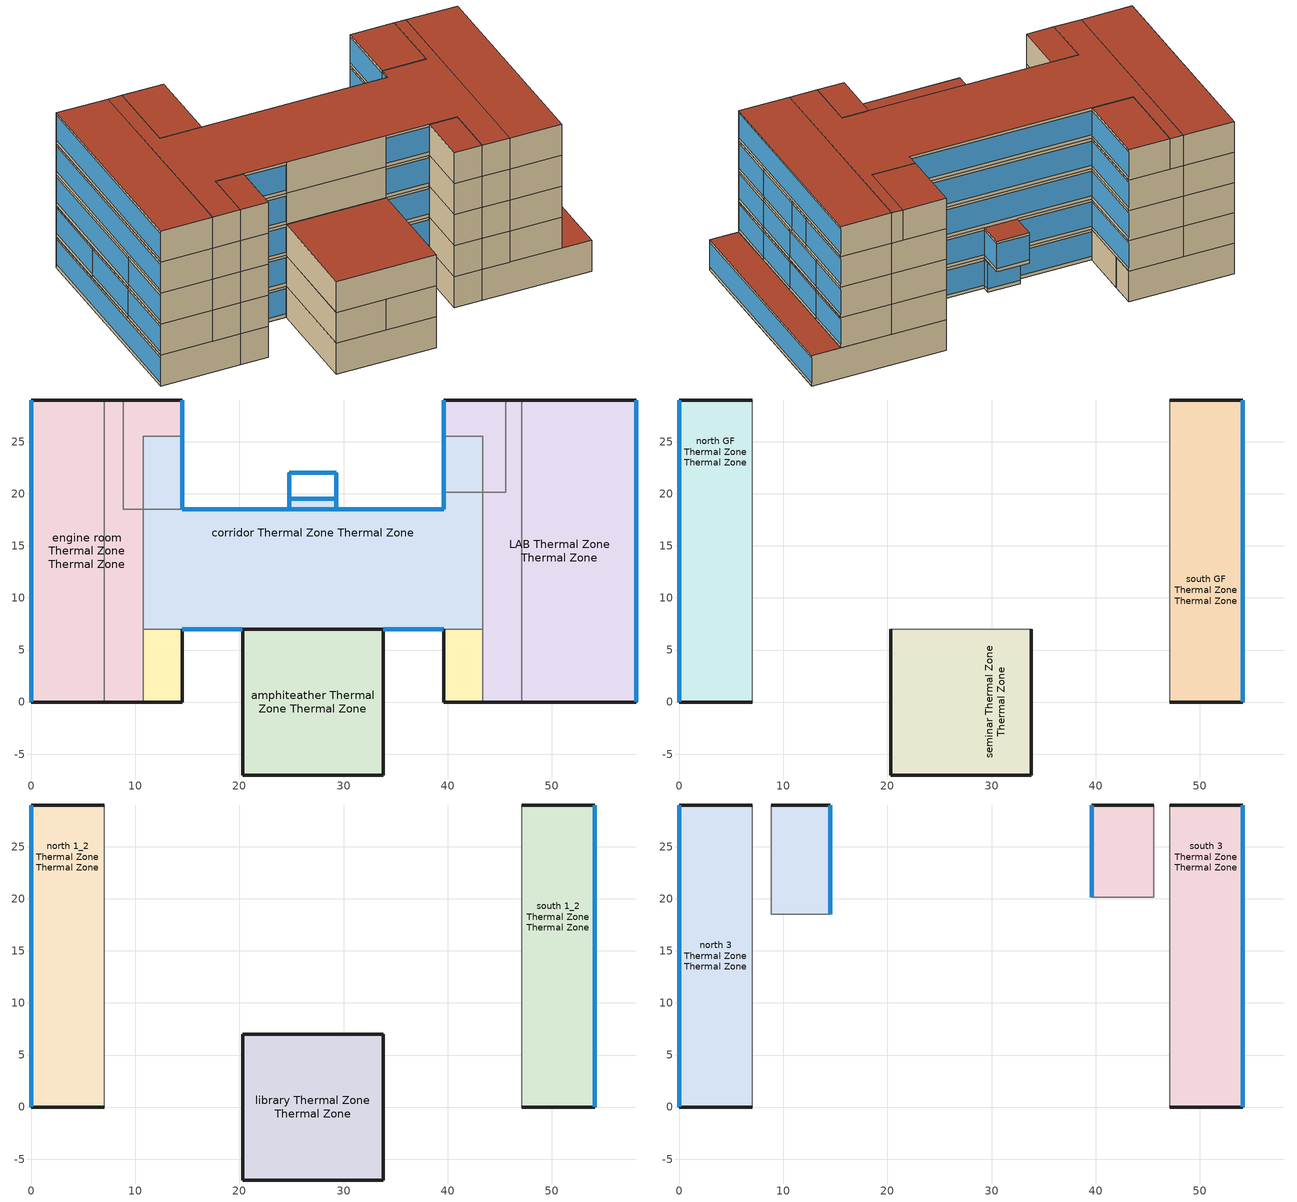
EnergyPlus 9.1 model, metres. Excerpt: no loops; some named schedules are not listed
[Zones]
amphiteather Thermal Zone Thermal Zone
 floor ground (ExtSlabCarpet 4in ClimateZone 1-8 1): 33.8,7 33.8,-7 20.3,-7 20.3,7 z0
 wall outside (ASHRAE 189.1-2009 ExtWall Mass ClimateZone 2): 20.3,7 20.3,-7 33.8,-7 33.8,7 z0:4.5
 wall to corridor Thermal Zone Thermal Zone (Interior Wall 1): 33.8,7 20.3,7 z0:4.5
corridor Thermal Zone Thermal Zone
 floor ground (ExtSlabCarpet 4in ClimateZone 1-8 1): 43.35,25.5 43.35,7 10.75,7 10.75,25.5 14.5,25.5 14.5,18.5 24.8,18.5 24.8,19.5 29.3,19.5 29.3,18.5 39.6,18.5 39.6,25.5 z0
 wall outside (FRAME): 14.5,18.5 14.5,29 / 39.6,29 39.6,18.5 29.3,18.5 29.3,22 24.8,22 24.8,18.5 / 14.5,7 20.3,7 / 33.8,7 39.6,7 z4.5:9; 39.6,25.5 39.6,18.5 29.3,18.5 29.3,19.5 24.8,19.5 24.8,18.5 14.5,18.5 14.5,25.5 / 33.8,7 39.6,7 / 14.5,7 20.3,7 z0:4.5; 39.6,29 39.6,18.5 14.5,18.5 14.5,29 / 14.5,7 20.3,7 33.8,7 39.6,7 z9:13.5; 14.5,7 20.3,7 33.8,7 39.6,7 / 39.6,20.14 39.6,18.5 14.5,18.5 z18:22.5; 39.6,29 39.6,18.5 14.5,18.5 14.5,29 / 14.5,7 20.3,7 33.8,7 39.6,7 z13.5:18
 wall outside (ASHRAE 189.1-2009 ExtWall Mass ClimateZone 2): 14.5,29 7,29 / 7,0 10.75,0 / 24.8,18.5 14.5,18.5 / 47.1,29 39.6,29 / 43.35,0 47.1,0 z4.5:9; 47.1,29 39.6,29 / 43.35,0 47.1,0 / 14.5,29 7,29 / 7,0 10.75,0 z9:13.5; 14.5,29 7,29 / 7,0 10.75,0 / 47.1,29 39.6,29 / 43.35,0 47.1,0 z13.5:18; 43.35,0 47.1,0 / 47.1,29 45.57,29 / 8.82,29 7,29 / 7,0 10.75,0 z18:22.5
 wall outside (ASHRAE 189.1-2009 ExtRoof IEAD ClimateZone 2): 29.3,19.5 29.3,22 24.8,22 24.8,19.5 z4.5
 wall to north GF Thermal Zone Thermal Zone (Interior Wall 1): 7,29 7,19 7,9 7,0 z4.5:9
 wall to toilet Thermal Zone Thermal Zone (Interior Wall 1): 10.75,0 10.75,7 14.5,7 / 39.6,7 43.35,7 43.35,0 z4.5:9; 39.6,7 43.35,7 / 10.75,7 14.5,7 z0:4.5; 10.75,0 10.75,7 14.5,7 / 39.6,7 43.35,7 43.35,0 z9:13.5; 10.75,0 10.75,7 14.5,7 / 39.6,7 43.35,7 43.35,0 z13.5:18; 10.75,0 10.75,7 14.5,7 / 39.6,7 43.35,7 43.35,0 z18:22.5
 wall to south GF Thermal Zone Thermal Zone (Interior Wall 1): 47.1,0 47.1,7 47.1,14.5 47.1,22 47.1,29 z4.5:9
 wall to seminar Thermal Zone Thermal Zone (Interior Wall 1): 20.3,7 27.05,7 33.8,7 z4.5:9
 wall to engine room Thermal Zone Thermal Zone (Interior Wall 1): 14.5,25.5 10.75,25.5 10.75,7 z0:4.5
 wall to south 1_2 Thermal Zone Thermal Zone (Interior Wall 1): 47.1,0 47.1,7 47.1,14.5 47.1,22 47.1,29 z9:13.5; 47.1,0 47.1,7 47.1,15 47.1,19 47.1,29 z13.5:18
 wall to north 1_2 Thermal Zone Thermal Zone (Interior Wall 1): 7,29 7,9 7,5 7,0 z9:13.5; 7,29 7,0 z13.5:18
 wall to LAB Thermal Zone Thermal Zone (Interior Wall 1): 43.35,7 43.35,25.5 39.6,25.5 z0:4.5
 wall to south 3 Thermal Zone Thermal Zone (Interior Wall 1): 47.1,0 47.1,29 / 45.57,29 45.57,20.14 39.6,20.14 z18:22.5
 wall to north 3 Thermal Zone Thermal Zone (Interior Wall 1): 7,29 7,0 / 14.5,18.5 8.82,18.5 8.82,29 z18:22.5
 window (ASHRAE 189.1-2009 ExtWindow ClimateZone 2): 29.3,18.53 29.3,21.97 / 24.8,21.97 24.8,18.53 z5:8.65; 39.57,18.5 29.33,18.5 / 14.5,18.53 14.5,28.97 / 24.77,18.5 14.53,18.5 / 39.6,28.97 39.6,18.53 z5:8.62; 29.27,22 24.83,22 z5:8.64; 24.77,18.5 14.53,18.5 / 39.57,18.5 29.33,18.5 z0.5:4.12; 39.6,28.97 39.6,18.53 / 14.5,18.53 14.5,28.97 z9.5:13.12; 39.57,18.5 14.53,18.5 z9.5:13.11; 24.8,19.47 24.8,18.53 / 29.3,18.53 29.3,19.47 z0.5:4.29; 29.27,19.5 24.83,19.5 z0.5:4.14; 39.57,18.5 14.53,18.5 z14:17.61; 14.5,18.53 14.5,28.97 / 39.6,28.97 39.6,18.53 z14:17.62; 39.57,18.5 14.53,18.5 z18.5:22.11; 39.6,20.11 39.6,18.53 z18.5:22.22
 window (ASHRAE 189.1-2009 ExtWindow ClimateZone 1): 14.53,7 20.27,7 / 33.83,7 39.57,7 z5:8.63; 14.53,7 20.27,7 / 33.83,7 39.57,7 z9.5:13.13; 14.53,7 20.27,7 / 33.83,7 39.57,7 z18.5:22.13; 33.83,7 39.57,7 / 14.53,7 20.27,7 z0.5:4.13; 14.53,7 20.27,7 / 33.83,7 39.57,7 z14:17.63
 ceiling to LAB Thermal Zone Thermal Zone (Interior Floor 1): 47.1,0 47.1,29 39.6,29 39.6,25.5 43.35,25.5 43.35,0 z4.5
 ceiling to engine room Thermal Zone Thermal Zone (Interior Floor 1): 10.75,0 10.75,25.5 14.5,25.5 14.5,29 7,29 7,0 z4.5
 roof outside (FRAME): 29.3,18.5 29.3,22 24.8,22 24.8,18.5 z9
 roof outside (ASHRAE 189.1-2009 ExtRoof IEAD ClimateZone 2): 47.1,0 47.1,29 45.57,29 45.57,20.14 39.6,20.14 39.6,18.5 8.82,18.5 8.82,29 7,29 7,0 10.75,0 10.75,7 43.35,7 43.35,0 z22.5
engine room Thermal Zone Thermal Zone
 floor ground (ExtSlabCarpet 4in ClimateZone 1-8 1): 14.5,29 14.5,25.5 10.75,25.5 10.75,0 0,0 0,29 z0
 wall outside (ASHRAE 189.1-2009 ExtWall Mass ClimateZone 2): 0,0 10.75,0 / 14.5,25.5 14.5,29 0,29 z0:4.5
 wall outside (FRAME): 0,29 0,0 z0:4.5
 wall to toilet Thermal Zone Thermal Zone (Interior Wall 1): 10.75,0 10.75,7 z0:4.5
 window (ASHRAE 189.1-2009 ExtWindow ClimateZone 2): 0,28.97 0,0.03 z0.5:4.11
LAB Thermal Zone Thermal Zone
 floor ground (ExtSlabCarpet 4in ClimateZone 1-8 1): 58.1,29 58.1,0 43.35,0 43.35,25.5 39.6,25.5 39.6,29 z0
 wall outside (ASHRAE 189.1-2009 ExtWall Mass ClimateZone 2): 43.35,0 58.1,0 / 58.1,29 39.6,29 39.6,25.5 z0:4.5
 wall outside (FRAME): 58.1,0 58.1,29 z0:4.5
 wall to toilet Thermal Zone Thermal Zone (Interior Wall 1): 43.35,7 43.35,0 z0:4.5
 window (ASHRAE 189.1-2009 ExtWindow ClimateZone 2): 58.1,0.03 58.1,28.97 z0.5:4.11
 roof outside (ASHRAE 189.1-2009 ExtRoof IEAD ClimateZone 2): 58.1,0 58.1,29 54.1,29 54.1,0 z4.5
toilet Thermal Zone Thermal Zone
 floor ground (ExtSlabCarpet 4in ClimateZone 1-8 1): 14.5,7 14.5,0 10.75,0 10.75,7 z0; 43.35,7 43.35,0 39.6,0 39.6,7 z0
 wall outside (ASHRAE 189.1-2009 ExtWall Mass ClimateZone 2): 10.75,0 14.5,0 14.5,7 / 39.6,7 39.6,0 43.35,0 z4.5:9; 39.6,7 39.6,0 43.35,0 / 10.75,0 14.5,0 14.5,7 z9:13.5; 10.75,0 14.5,0 14.5,7 / 39.6,7 39.6,0 43.35,0 z13.5:18; 39.6,7 39.6,0 43.35,0 / 10.75,0 14.5,0 14.5,7 z18:22.5; 10.75,0 14.5,0 14.5,7 / 39.6,7 39.6,0 43.35,0 z0:4.5
 roof outside (ASHRAE 189.1-2009 ExtRoof IEAD ClimateZone 2): 43.35,0 43.35,7 39.6,7 39.6,0 z22.5; 14.5,0 14.5,7 10.75,7 10.75,0 z22.5
north GF Thermal Zone Thermal Zone
 floor to engine room Thermal Zone Thermal Zone (Interior Floor 1): 7,9 7,0 0,0 0,9 z4.5; 7,19 7,29 0,29 0,19 z4.5; 7,9 7,19 0,19 0,9 z4.5
 wall outside (FRAME): 0,29 0,19 0,9 0,0 z4.5:9
 wall outside (ASHRAE 189.1-2009 ExtWall Mass ClimateZone 2): 0,0 7,0 / 7,29 0,29 z4.5:9
 window (ASHRAE 189.1-2009 ExtWindow ClimateZone 2): 0,8.97 0,0.03 / 0,28.97 0,19.03 / 0,18.97 0,9.03 z5:8.62
seminar Thermal Zone Thermal Zone
 floor to amphiteather Thermal Zone Thermal Zone (Interior Floor 1): 33.8,7 33.8,-7 27.05,-7 27.05,7 z4.5; 27.05,7 27.05,-7 20.3,-7 20.3,7 z4.5
 wall outside (ASHRAE 189.1-2009 ExtWall Mass ClimateZone 2): 20.3,7 20.3,-7 27.05,-7 33.8,-7 33.8,7 z4.5:9
 roof outside (ASHRAE 189.1-2009 ExtRoof IEAD ClimateZone 2): 33.8,-7 33.8,7 27.05,7 27.05,-7 z9; 27.05,-7 27.05,7 20.3,7 20.3,-7 z9
south GF Thermal Zone Thermal Zone
 floor to LAB Thermal Zone Thermal Zone (Interior Floor 1): 54.1,7 54.1,0 47.1,0 47.1,7 z4.5; 54.1,29 54.1,22 47.1,22 47.1,29 z4.5; 54.1,22 54.1,14.5 47.1,14.5 47.1,22 z4.5; 54.1,14.5 54.1,7 47.1,7 47.1,14.5 z4.5
 wall outside (FRAME): 54.1,0 54.1,7 54.1,14.5 54.1,22 54.1,29 z4.5:9
 wall outside (ASHRAE 189.1-2009 ExtWall Mass ClimateZone 2): 47.1,0 54.1,0 / 54.1,29 47.1,29 z4.5:9
 window (ASHRAE 189.1-2009 ExtWindow ClimateZone 2): 54.1,7.03 54.1,14.47 / 54.1,14.53 54.1,21.97 z5:8.62; 54.1,0.03 54.1,6.97 / 54.1,22.03 54.1,28.97 z5:8.63
library Thermal Zone Thermal Zone
 floor ground (ExtSlabCarpet 4in ClimateZone 1-8 1): 33.8,7 33.8,-7 20.3,-7 20.3,7 z9
 wall outside (ASHRAE 189.1-2009 ExtWall Mass ClimateZone 2): 33.8,-7 33.8,7 20.3,7 20.3,-7 33.8,-7 z9:13.5
 roof outside (ASHRAE 189.1-2009 ExtRoof IEAD ClimateZone 2): 33.8,-7 33.8,7 20.3,7 20.3,-7 z13.5
north 1_2 Thermal Zone Thermal Zone
 floor to north GF Thermal Zone Thermal Zone (Interior Floor 1): 7,29 7,19 0,19 0,29 z9; 7,5 7,9 3.5,9 3.5,5 z9; 7,0 7,5 3.5,5 3.5,9 0,9 0,0 z9; 7,19 7,9 0,9 0,19 z9
 wall outside (FRAME): 0,29 0,9 0,0 z9:13.5; 0,29 0,0 z13.5:18
 wall outside (ASHRAE 189.1-2009 ExtWall Mass ClimateZone 2): 7,29 0,29 / 0,0 7,0 z9:13.5; 7,29 0,29 / 0,0 7,0 z13.5:18
 window (ASHRAE 189.1-2009 ExtWindow ClimateZone 2): 0,28.97 0,9.03 z9.5:13.11; 0,8.97 0,0.03 z9.5:13.12; 0,28.97 0,0.03 z14:17.61
south 1_2 Thermal Zone Thermal Zone
 floor to south GF Thermal Zone Thermal Zone (Interior Floor 1): 54.1,22 54.1,29 47.1,29 47.1,22 z9; 54.1,14.5 54.1,22 47.1,22 47.1,14.5 z9; 54.1,7 54.1,14.5 47.1,14.5 47.1,7 z9; 54.1,0 54.1,7 47.1,7 47.1,0 z9
 wall outside (FRAME): 54.1,0 54.1,7 54.1,14.5 54.1,22 54.1,29 z9:13.5; 54.1,0 54.1,7 54.1,15 54.1,19 54.1,29 z13.5:18
 wall outside (ASHRAE 189.1-2009 ExtWall Mass ClimateZone 2): 54.1,29 47.1,29 / 47.1,0 54.1,0 z9:13.5; 47.1,0 54.1,0 / 54.1,29 47.1,29 z13.5:18
 window (ASHRAE 189.1-2009 ExtWindow ClimateZone 2): 54.1,22.03 54.1,28.97 z9.5:13.13; 54.1,14.53 54.1,21.97 z9.5:13.12
 window (ASHRAE 189.1-2009 ExtWindow ClimateZone 1): 54.1,7.03 54.1,14.47 z9.5:13.12; 54.1,0.03 54.1,6.97 z9.5:13.13; 54.1,0.03 54.1,6.97 z14:17.63; 54.1,7.03 54.1,14.97 / 54.1,19.03 54.1,28.97 z14:17.62; 54.1,15.03 54.1,18.97 z14:17.65
north 3 Thermal Zone Thermal Zone
 floor to corridor Thermal Zone Thermal Zone (Interior Floor 1): 14.5,29 14.5,18.5 8.82,18.5 8.82,29 z18
 floor to north 1_2 Thermal Zone Thermal Zone (Interior Floor 1): 7,0 7,29 0,29 0,0 z18
 wall outside (ASHRAE 189.1-2009 ExtWall Mass ClimateZone 2): 14.5,18.5 14.5,29 8.82,29 / 0,0 7,0 / 7,29 0,29 z18:22.5
 wall outside (FRAME): 0,29 0,0 z18:22.5
 window (ASHRAE 189.1-2009 ExtWindow ClimateZone 2): 14.5,18.53 14.5,28.97 z18.5:22.12; 0,28.97 0,0.03 z18.5:22.11
 roof outside (ASHRAE 189.1-2009 ExtRoof IEAD ClimateZone 2): 14.5,18.5 14.5,29 8.82,29 8.82,18.5 z22.5; 7,0 7,29 0,29 0,0 z22.5
south 3 Thermal Zone Thermal Zone
 floor to corridor Thermal Zone Thermal Zone (Interior Floor 1): 45.57,29 45.57,20.14 39.6,20.14 39.6,29 z18
 floor to south 1_2 Thermal Zone Thermal Zone (Interior Floor 1): 54.1,7 54.1,0 47.1,0 47.1,7 z18; 54.1,19 54.1,15 47.1,15 47.1,19 z18; 54.1,15 54.1,7 47.1,7 47.1,15 z18; 54.1,29 54.1,19 47.1,19 47.1,29 z18
 wall outside (ASHRAE 189.1-2009 ExtWall Mass ClimateZone 2): 45.57,29 39.6,29 39.6,20.14 / 47.1,0 54.1,0 / 54.1,29 47.1,29 z18:22.5
 wall outside (FRAME): 54.1,0 54.1,29 z18:22.5
 window (ASHRAE 189.1-2009 ExtWindow ClimateZone 2): 39.6,28.97 39.6,20.17 z18.5:22.12; 54.1,0.03 54.1,28.97 z18.5:22.11
 roof outside (ASHRAE 189.1-2009 ExtRoof IEAD ClimateZone 2): 45.57,20.14 45.57,29 39.6,29 39.6,20.14 z22.5; 54.1,0 54.1,29 47.1,29 47.1,0 z22.5
[Building]
Building 1: North Axis {deg}=90
[Site:Location]
Tehran Mehrabad Intl AP: Latitude {deg}=35.689; Longitude {deg}=51.313; Time Zone {hr}=3.5; Elevation {m}=1207.6
[SizingPeriod:DesignDay] Day of Month=21; Dry-Bulb Temperature Range Modifier Type=DefaultMultipliers; Humidity Condition Type=Wetbulb; Barometric Pressure {Pa}=87634; Rain Indicator=No; Snow Indicator=No; Daylight Saving Time Indicator=No
Name | Month | Day Type | Maximum Dry-Bulb Temperature {C} | Daily Dry-Bulb Temperature Range {deltaC} | Wetbulb or DewPoint at Maximum Dry-Bulb {C} | Wind Speed {m/s} | Wind Direction {deg} | Solar Model Indicator | ASHRAE Clear Sky Optical Depth for Beam Irradiance (taub) | ASHRAE Clear Sky Optical Depth for Diffuse Irradiance (taud) | Sky Clearness
Tehran Mehrabad Intl AP Ann Clg .4% Condns DB=>MWB | 7 | SummerDesignDay | 38.8 | 10.9 | 18.1 | 3.9 | 120 | ASHRAETau | 0.504 | 1.931
Tehran Mehrabad Intl AP Ann Htg 99% Condns DB | 1 | WinterDesignDay | -1.9 | 0 | -1.9 | 2.2 | 270 | ASHRAEClearSky |  |  | 0
[Site:Precipitation]
Precipitation Model Type=ScheduleAndDesignLevel; Design Level for Total Annual Precipitation {m/yr}=0.23; Precipitation Rates Schedule=PrecipitationSchd144; Average Total Annual Precipitation {m/yr}=0.23
[Material] Thermal Absorptance=0.9
Name | Roughness | Thickness {m} | Conductivity {W/m-K} | Density {kg/m3} | Specific Heat {J/kg-K} | Solar Absorptance | Visible Absorptance
1/2IN Gypsum | Smooth | 0.0127 | 0.16 | 784.9 | 830 | 0.4 | 0.4
1IN Stucco 2 | Smooth | 0.0253 | 0.6918 | 1858 | 837 | 0.92 | 0.92
8IN Concrete HW 2 | MediumRough | 0.2033 | 1.7296 | 2243 | 837 | 0.65 | 0.65
F16 Acoustic tile 2 | MediumSmooth | 0.0191 | 0.06 | 368 | 590 | 0.3 | 0.3
G01a 19mm gypsum board 2 | MediumSmooth | 0.019 | 0.16 | 800 | 1090 | 0.4 | 0.4
M11 100mm lightweight concrete; M11 100mm lightweight concrete 2 | MediumRough | 0.1016 | 0.53 | 1280 | 840 | 0.5 | 0.5
MAT-CC05 4 HW CONCRETE 2 | Rough | 0.1016 | 1.311 | 2240 | 836.8 | 0.85 | 0.85
Metal Decking; Metal Decking 2 | MediumSmooth | 0.0015 | 45.006 | 7680 | 418.4 | 0.6 | 0.6
Roof Insulation [18] 2 | MediumRough | 0.1693 | 0.049 | 265 | 836.8 | 0.7 | 0.7
Roof Membrane 2 | VeryRough | 0.0095 | 0.16 | 1121.29 | 1460 | 0.7 | 0.7
[Material:NoMass]
CP02 CARPET PAD: Roughness=Smooth; Thermal Resistance {m2-K/W}=0.1; Thermal Absorptance=0.9; Solar Absorptance=0.8; Visible Absorptance=0.8
[Material:AirGap]
Name | Thermal Resistance {m2-K/W}
F04 Wall air space resistance | 0.15
F05 Ceiling air space resistance 2 | 0.18
[WindowMaterial:Glazing] Optical Data Type=SpectralAverage; Thickness {m}=0.003; Solar Transmittance at Normal Incidence=0.2374; Front Side Solar Reflectance at Normal Incidence=0.7126; Back Side Solar Reflectance at Normal Incidence=0; Visible Transmittance at Normal Incidence=0.2512; Front Side Visible Reflectance at Normal Incidence=0.6988; Back Side Visible Reflectance at Normal Incidence=0; Infrared Transmittance at Normal Incidence=0; Front Side Infrared Hemispherical Emissivity=0.985; Back Side Infrared Hemispherical Emissivity=0.985; Dirt Correction Factor for Solar and Visible Transmittance=1; Solar Diffusing=No
Name | Conductivity {W/m-K}
Theoretical Glass [167] 1 | 20
Theoretical Glass [167] 2 | 2.1073
[WindowMaterial:Gas]
AIR 8MM: Gas Type=Air; Thickness {m}=0.0079
[Construction]
ASHRAE 189.1-2009 ExtRoof IEAD ClimateZone 2: Roof Membrane 2, Roof Insulation [18] 2, Metal Decking 2
ASHRAE 189.1-2009 ExtWall Mass ClimateZone 2: 1IN Stucco 2, 8IN Concrete HW 2, M11 100mm lightweight concrete, 1/2IN Gypsum
ASHRAE 189.1-2009 ExtWindow ClimateZone 1: Theoretical Glass [167] 1
ASHRAE 189.1-2009 ExtWindow ClimateZone 2: Theoretical Glass [167] 2, AIR 8MM, Theoretical Glass [167] 2
ExtSlabCarpet 4in ClimateZone 1-8 1: MAT-CC05 4 HW CONCRETE 2, CP02 CARPET PAD
Interior Ceiling 1: M11 100mm lightweight concrete 2, F05 Ceiling air space resistance 2, F16 Acoustic tile 2
Interior Floor 1: F16 Acoustic tile 2, F05 Ceiling air space resistance 2, M11 100mm lightweight concrete 2
Interior Wall 1: G01a 19mm gypsum board 2, F04 Wall air space resistance, G01a 19mm gypsum board 2
FRAME: Metal Decking
[Zone]
amphiteather Thermal Zone Thermal Zone: 20.3, -7, 0
corridor Thermal Zone Thermal Zone: 7, 0, 0, Yes
engine room Thermal Zone Thermal Zone: 14.5, 29, 0
LAB Thermal Zone Thermal Zone: 58.1, 0, 0
library Thermal Zone Thermal Zone: 33.8, 7, 9
north 1_2 Thermal Zone Thermal Zone: 0, 0, 9, Yes
north 3 Thermal Zone Thermal Zone: 7, 18.5, 18, Yes
north GF Thermal Zone Thermal Zone: 0, 9, 4.5, Yes
seminar Thermal Zone Thermal Zone: 27.05, 7, 4.5, Yes
south 1_2 Thermal Zone Thermal Zone: 47.1, 0, 9, Yes
south 3 Thermal Zone Thermal Zone: 39.6, 18.5, 18, Yes
south GF Thermal Zone Thermal Zone: 39.6, 7, 4.5, Yes
toilet Thermal Zone Thermal Zone: 10.75, 0, 0, Yes
[InternalMass]
Name | Construction | Zone | Surface Area {m2}
Merged Surface 110 - Surface 59 | Interior Ceiling 1 | corridor Thermal Zone Thermal Zone | 431.9
Merged Surface 124 - Surface 205; Merged Surface 218 - Surface 288 | Interior Ceiling 1 | corridor Thermal Zone Thermal Zone | 671.15
Merged Surface 293 - Surface 343 | Interior Ceiling 1 | corridor Thermal Zone Thermal Zone | 558.623
Merged Surface 164 - Surface 174; Merged Surface 168 - Surface 240; Merged Surface 169 - Surface 175 | Interior Wall 1 | north 1_2 Thermal Zone Thermal Zone | 15.75
Merged Surface 166 - Surface 318 | Interior Ceiling 1 | north 1_2 Thermal Zone Thermal Zone | 140
Merged Surface 170 - Surface 317 | Interior Ceiling 1 | north 1_2 Thermal Zone Thermal Zone | 14
Merged Surface 172 - Surface 180 | Interior Wall 1 | north 1_2 Thermal Zone Thermal Zone | 18
Merged Surface 179 - Surface 302 | Interior Ceiling 1 | north 1_2 Thermal Zone Thermal Zone | 49
Merged Surface 69 - Surface 81; Merged Surface 79 - Surface 83 | Interior Wall 1 | north GF Thermal Zone Thermal Zone | 31.5
Merged Surface 48 - Surface 50 | Interior Wall 1 | seminar Thermal Zone Thermal Zone | 63
Merged Surface 182 - Surface 311; Merged Surface 200 - Surface 264 | Interior Ceiling 1 | south 1_2 Thermal Zone Thermal Zone | 49
Merged Surface 184 - Surface 190; Merged Surface 192 - Surface 196; Merged Surface 195 - Surface 204; Merged Surface 267 - Surface 274; Merged Surface 275 - Surface 281; Merged Surface 279 - Surface 284 | Interior Wall 1 | south 1_2 Thermal Zone Thermal Zone | 31.5
Merged Surface 191 - Surface 276 | Interior Ceiling 1 | south 1_2 Thermal Zone Thermal Zone | 28
Merged Surface 198 - Surface 310 | Interior Ceiling 1 | south 1_2 Thermal Zone Thermal Zone | 52.5
Merged Surface 270 - Surface 308 | Interior Floor 1 | south 1_2 Thermal Zone Thermal Zone | 3.5
Merged Surface 282 - Surface 309 | Interior Floor 1 | south 1_2 Thermal Zone Thermal Zone | 21
Merged Surface 103 - Surface 105; Merged Surface 88 - Surface 95; Merged Surface 93 - Surface 99 | Interior Wall 1 | south GF Thermal Zone Thermal Zone | 31.5
Merged Surface 128 - Surface 56; Merged Surface 134 - Surface 66 | Interior Floor 1 | toilet Thermal Zone Thermal Zone | 26.25
Merged Surface 133 - Surface 225; Merged Surface 139 - Surface 219; Merged Surface 224 - Surface 258; Merged Surface 228 - Surface 252; Merged Surface 256 - Surface 325; Merged Surface 263 - Surface 319 | Interior Ceiling 1 | toilet Thermal Zone Thermal Zone | 26.25
[People] Number of People Schedule=Occ; Number of People Calculation Method=People; Fraction Radiant=0.3; Activity Level Schedule=Medium Office Activity 3
Name | Zone or ZoneList | Number of People
People 1 | amphiteather Thermal Zone Thermal Zone | 0
People 2 | corridor Thermal Zone Thermal Zone | 20
People 3 | engine room Thermal Zone Thermal Zone | 5
People 4 | LAB Thermal Zone Thermal Zone | 5
People 5 | library Thermal Zone Thermal Zone | 20
People 6 | north 1_2 Thermal Zone Thermal Zone | 20
People 7 | north 3 Thermal Zone Thermal Zone | 5
People 8 | north GF Thermal Zone Thermal Zone | 30
People 9 | seminar Thermal Zone Thermal Zone | 0
People 10 | south 1_2 Thermal Zone Thermal Zone | 10
People 11 | south 3 Thermal Zone Thermal Zone | 5
People 12 | south GF Thermal Zone Thermal Zone | 30
People 13 | toilet Thermal Zone Thermal Zone | 5
[Lights] Schedule=Large Office Bldg Light; Design Level Calculation Method=Watts/Area
Name | Zone or ZoneList | Watts per Zone Floor Area {W/m2}
189.1-2009 - Office - OpenOffice - CZ4-8 Lights | amphiteather Thermal Zone Thermal Zone | 2
Lights 1 | corridor Thermal Zone Thermal Zone | 5
Lights 2 | engine room Thermal Zone Thermal Zone | 9
Lights 3 | LAB Thermal Zone Thermal Zone | 15
Lights 4 | library Thermal Zone Thermal Zone | 15
Lights 5 | north 1_2 Thermal Zone Thermal Zone | 13
Lights 6 | north 3 Thermal Zone Thermal Zone | 8
Lights 7 | north GF Thermal Zone Thermal Zone | 15
Lights 8 | seminar Thermal Zone Thermal Zone | 6
Lights 9 | south 1_2 Thermal Zone Thermal Zone | 13
Lights 10 | south 3 Thermal Zone Thermal Zone | 8
Lights 11 | south GF Thermal Zone Thermal Zone | 15
Lights 12 | toilet Thermal Zone Thermal Zone | 18
[ElectricEquipment] Schedule=Large Office Bldg Equip; Design Level Calculation Method=Watts/Area
Name | Zone or ZoneList | Watts per Zone Floor Area {W/m2}
189.1-2009 - Office - OpenOffice - CZ4-8 Electric Equipment | amphiteather Thermal Zone Thermal Zone | 0
Electric Equipment 1 | corridor Thermal Zone Thermal Zone | 2
Electric Equipment 2 | engine room Thermal Zone Thermal Zone | 3
Electric Equipment 3 | LAB Thermal Zone Thermal Zone | 8
Electric Equipment 4 | library Thermal Zone Thermal Zone | 8
Electric Equipment 5 | north 1_2 Thermal Zone Thermal Zone | 30
Electric Equipment 6 | north 3 Thermal Zone Thermal Zone | 2
Electric Equipment 7 | north GF Thermal Zone Thermal Zone | 2
Electric Equipment 8 | seminar Thermal Zone Thermal Zone | 1
Electric Equipment 9 | south 1_2 Thermal Zone Thermal Zone | 8
Electric Equipment 10 | south 3 Thermal Zone Thermal Zone | 2
Electric Equipment 11 | south GF Thermal Zone Thermal Zone | 2
Electric Equipment 12 | toilet Thermal Zone Thermal Zone | 2
[ZoneInfiltration:DesignFlowRate]
189.1-2009 - Office - OpenOffice - CZ4-8 Infiltration: Zone or ZoneList=amphiteather Thermal Zone Thermal Zone; Schedule=Office Infil Quarter On; Design Flow Rate Calculation Method=Flow/ExteriorArea; Flow per Exterior Surface Area {m3/s-m2}=0.000226568
[AvailabilityManager:Scheduled]
Name | Schedule
Air loop 1 Availability Manager; Air loop 2 Availability Manager; Air loop 3 Availability Manager; Air loop 4 Availability Manager; Air loop 5 Availability Manager; Air loop 6 Availability Manager; Air loop 7 Availability Manager; Air loop 8 Availability Manager; Air loop 9 Availability Manager | air loop schd
Air Loop HVAC Outdoor Air System 1 Availability Manager; Air Loop HVAC Outdoor Air System 2 Availability Manager; Air Loop HVAC Outdoor Air System 3 Availability Manager; Air Loop HVAC Outdoor Air System 4 Availability Manager; Air Loop HVAC Outdoor Air System 5 Availability Manager; Air Loop HVAC Outdoor Air System 6 Availability Manager; Air Loop HVAC Outdoor Air System 7 Availability Manager; Air Loop HVAC Outdoor Air System 8 Availability Manager; Air Loop HVAC Outdoor Air System 9 Availability Manager | Always On Discrete
[WaterUse:Connections] Drain Water Heat Exchanger Type=None; Drain Water Heat Exchanger Destination=Plant
Name | Reclamation Water Storage Tank | Water Use Equipment 1 | Supply Water Storage Tank
con1 | storage 2 | toilet-water
con2 |  | siphon | storage 1
[WaterUse:Storage] Maximum Capacity {m3}=1000; Initial Volume {m3}=20; Design In Flow Rate {m3/s}=2; Design Out Flow Rate {m3/s}=2; Type of Supply Controlled by Float Valve=Mains; Water Thermal Mode=ScheduledTemperature; Water Temperature Schedule=WaterUse Schedule 120F
storage 1; storage 2
[WaterUse:RainCollector]
Rcollector: Storage Tank=storage 1; Loss Factor Mode=Constant; Collection Loss Factor=0.2; Maximum Collection Rate {m3/s}=1; Collection Surface 1=Surface 366; Collection Surface 2=Surface 350; Collection Surface 3=Surface 333; Collection Surface 4=Surface 338; Collection Surface 5=Surface 364; Collection Surface 6=Surface 330; Collection Surface 7=Surface 324
[Schedule:Day:Interval]
Office Bldg Light Rule 1 Day Schedule 5: No, 24:00, 0.025
Office Bldg Light Default Schedule 5: No, 05:00, 0.1, 07:00, 0.3, 08:00, 0.3, 17:00, 0.7, 18:00, 1, 20:00, 1, 22:00, 0.4, 23:00, 0.2, 24:00, 0.05
Office Bldg Light Rule 2 Day Schedule 5: No, 06:00, 0.025, 08:00, 0.05, 14:00, 0.05, 17:00, 0.15, 24:00, 0.05
Office Bldg Light Summer Design Day 5; Large Office Bldg Equip Summer Design Day; Large Office Bldg Light Summer Design Day; Office Infil Quarter On Rule 1 Day Schedule: No, 24:00, 1
Office Bldg Light Winter Design Day 5; Large Office Bldg Equip Winter Design Day; Large Office Bldg Light Winter Design Day; Medium Office Bldg Occ Rule 1 Day Schedule 5; Medium Office Bldg Occ Winter Design Day 5; Schedule Day 6: No, 24:00, 0
Large Office Bldg Equip Default Schedule: No, 08:00, 0.4, 12:00, 0.9, 13:00, 0.8, 17:00, 0.9, 18:00, 0.8, 20:00, 0.6, 22:00, 0.5, 24:00, 0.4
Large Office Bldg Equip Rule 1 Day Schedule: No, 24:00, 0.3
Large Office Bldg Equip Rule 2 Day Schedule: No, 06:00, 0.3, 08:00, 0.4, 14:00, 0.5, 17:00, 0.35, 24:00, 0.3
Large Office Bldg Light Default Schedule: No, 05:00, 0.05, 07:00, 0.1, 08:00, 0.2, 17:00, 0.6, 18:00, 0.5, 20:00, 0.4, 22:00, 0.2, 23:00, 0.1, 24:00, 0.05
Large Office Bldg Light Rule 1 Day Schedule: No, 24:00, 0.05
Large Office Bldg Light Rule 2 Day Schedule: No, 06:00, 0.05, 08:00, 0.1, 14:00, 0.5, 17:00, 0.15, 24:00, 0.05
Medium Office Activity Default Schedule 3; Medium Office Activity Summer Design Day 3; Medium Office Activity Winter Design Day 3: No, 24:00, 120
Medium Office Bldg Occ Default Schedule 5: No, 06:00, 0, 07:00, 0.1, 08:00, 0.2, 12:00, 1, 14:00, 0.5, 17:00, 1, 18:00, 0.7, 19:00, 0.4, 20:00, 0.0983815, 24:00, 0
Medium Office Bldg Occ Rule 2 Day Schedule 5: No, 06:00, 0, 08:00, 0.0826659, 14:00, 0.136384, 16:00, 0.0744016, 24:00, 0
Medium Office Bldg Occ Summer Design Day 5: No, 06:00, 0, 22:00, 1, 24:00, 0.05
Office Infil Quarter On Default Schedule; Office Infil Quarter On Summer Design Day: No, 06:00, 1, 22:00, 0.25, 24:00, 1
Office Infil Quarter On Rule 2 Day Schedule; Office Infil Quarter On Winter Design Day: No, 06:00, 1, 18:00, 0.25, 24:00, 1
Schedule Day 5: No, 07:00, 0, 08:00, 0.0744016, 09:00, 0.194234, 12:00, 0.45869, 14:00, 0.194234, 16:00, 0.45869, 18:00, 0.190101, 20:00, 0.0826659, 24:00, 0
WaterUse Schedule 120F Day: No, 07:00, 0, 09:00, 2.72609, 11:00, 5.77162, 15:00, 11.2215, 17:00, 6.73337, 20:00, 3.04667, 24:00, 0
Large Office Bldg Equip Default summ: No, 08:00, 0.1, 12:00, 0.5, 13:00, 0.6, 17:00, 0.8, 18:00, 0.5, 20:00, 0.3, 22:00, 0.2, 24:00, 0.1
[Schedule:Week:Daily]
Light Week Rule - Jan1-Dec31: Office Bldg Light Rule 1 Day Schedule 5, Office Bldg Light Default Schedule 5, Office Bldg Light Default Schedule 5, Office Bldg Light Default Schedule 5, Office Bldg Light Default Schedule 5, Office Bldg Light Default Schedule 5, Office Bldg Light Rule 2 Day Schedule 5, Office Bldg Light Default Schedule 5, Office Bldg Light Summer Design Day 5, Office Bldg Light Winter Design Day 5, Office Bldg Light Default Schedule 5, Office Bldg Light Default Schedule 5
Schedule:Week:Daily {37deaa01-bb9c-4e19-9812-9cac0ee6006a}: Office Infil Quarter On Rule 1 Day Schedule, Office Infil Quarter On Default Schedule, Office Infil Quarter On Default Schedule, Office Infil Quarter On Default Schedule, Office Infil Quarter On Default Schedule, Office Infil Quarter On Default Schedule, Office Infil Quarter On Rule 2 Day Schedule, Office Infil Quarter On Default Schedule, Office Infil Quarter On Summer Design Day, Office Infil Quarter On Winter Design Day, Office Infil Quarter On Default Schedule, Office Infil Quarter On Default Schedule
Schedule:Week:Daily {62969d49-6756-48dc-9098-1e6edf369dc6}: Large Office Bldg Light Rule 1 Day Schedule, Large Office Bldg Light Default Schedule, Large Office Bldg Light Default Schedule, Large Office Bldg Light Default Schedule, Large Office Bldg Light Default Schedule, Large Office Bldg Light Default Schedule, Large Office Bldg Light Rule 2 Day Schedule, Large Office Bldg Light Default Schedule, Large Office Bldg Light Summer Design Day, Large Office Bldg Light Winter Design Day, Large Office Bldg Light Default Schedule, Large Office Bldg Light Default Schedule
Schedule:Week:Daily {ad93dc79-42f1-4561-895e-2486146f1cc0}: Large Office Bldg Equip Rule 1 Day Schedule, Large Office Bldg Equip Default Schedule, Large Office Bldg Equip Default Schedule, Large Office Bldg Equip Default Schedule, Large Office Bldg Equip Default Schedule, Large Office Bldg Equip Default Schedule, Large Office Bldg Equip Rule 2 Day Schedule, Large Office Bldg Equip Default Schedule, Large Office Bldg Equip Summer Design Day, Large Office Bldg Equip Winter Design Day, Large Office Bldg Equip Default Schedule, Large Office Bldg Equip Default Schedule
Medium Office Activity 3 Week Rule - Jan1-Dec31: Medium Office Activity Default Schedule 3, Medium Office Activity Default Schedule 3, Medium Office Activity Default Schedule 3, Medium Office Activity Default Schedule 3, Medium Office Activity Default Schedule 3, Medium Office Activity Default Schedule 3, Medium Office Activity Default Schedule 3, Medium Office Activity Default Schedule 3, Medium Office Activity Summer Design Day 3, Medium Office Activity Winter Design Day 3, Medium Office Activity Default Schedule 3, Medium Office Activity Default Schedule 3
Occ Week Rule - Jan1-May27; Occ Week Rule - May28-Jun3; Occ Week Rule - Sep3-Dec31: Medium Office Bldg Occ Rule 1 Day Schedule 5, Medium Office Bldg Occ Default Schedule 5, Medium Office Bldg Occ Default Schedule 5, Medium Office Bldg Occ Default Schedule 5, Medium Office Bldg Occ Default Schedule 5, Medium Office Bldg Occ Default Schedule 5, Medium Office Bldg Occ Rule 2 Day Schedule 5, Medium Office Bldg Occ Default Schedule 5, Medium Office Bldg Occ Summer Design Day 5, Medium Office Bldg Occ Winter Design Day 5, Medium Office Bldg Occ Default Schedule 5, Medium Office Bldg Occ Default Schedule 5
Occ Week Rule - Jun4-Aug26; Occ Week Rule - Aug27-Sep2: Medium Office Bldg Occ Rule 1 Day Schedule 5, Schedule Day 5, Schedule Day 5, Schedule Day 5, Schedule Day 5, Schedule Day 5, Medium Office Bldg Occ Rule 2 Day Schedule 5, Medium Office Bldg Occ Default Schedule 5, Medium Office Bldg Occ Summer Design Day 5, Medium Office Bldg Occ Winter Design Day 5, Medium Office Bldg Occ Default Schedule 5, Medium Office Bldg Occ Default Schedule 5
WaterUse Schedule 120F Week Rule - Jan1-Dec31: Schedule Day 6, WaterUse Schedule 120F Day, WaterUse Schedule 120F Day, WaterUse Schedule 120F Day, WaterUse Schedule 120F Day, WaterUse Schedule 120F Day, WaterUse Schedule 120F Day, WaterUse Schedule 120F Day, WaterUse Schedule 120F Day, WaterUse Schedule 120F Day, WaterUse Schedule 120F Day, WaterUse Schedule 120F Day
Schedule:Week:Daily summ: Large Office Bldg Equip Default summ, Large Office Bldg Equip Default summ, Large Office Bldg Equip Default summ, Large Office Bldg Equip Default summ, Large Office Bldg Equip Default summ, Large Office Bldg Equip Default summ, Large Office Bldg Equip Default summ, Large Office Bldg Equip Default summ, Large Office Bldg Equip Default summ, Large Office Bldg Equip Default summ, Large Office Bldg Equip Default summ, Large Office Bldg Equip Default summ
[Schedule:Year]
Large Office Bldg Equip: Schedule:Week:Daily summ, 1, 1, 6, 20, Schedule:Week:Daily {ad93dc79-42f1-4561-895e-2486146f1cc0}, 6, 21, 12, 31
Large Office Bldg Light: Light Week Rule - Jan1-Dec31, 1, 1, 3, 5, Schedule:Week:Daily {62969d49-6756-48dc-9098-1e6edf369dc6}, 3, 6, 10, 15, Light Week Rule - Jan1-Dec31, 10, 16, 12, 31
Office Infil Quarter On: Schedule:Week:Daily {37deaa01-bb9c-4e19-9812-9cac0ee6006a}, 1, 1, 12, 31
Medium Office Activity 3: Medium Office Activity 3 Week Rule - Jan1-Dec31, 1, 1, 12, 31
Occ: Occ Week Rule - Jan1-May27, 1, 1, 5, 27, Occ Week Rule - May28-Jun3, 5, 28, 6, 3, Occ Week Rule - Jun4-Aug26, 6, 4, 8, 26, Occ Week Rule - Aug27-Sep2, 8, 27, 9, 2, Occ Week Rule - Sep3-Dec31, 9, 3, 12, 31
WaterUse Schedule 120F: WaterUse Schedule 120F Week Rule - Jan1-Dec31, 1, 1, 12, 31
[Schedule:Compact]
air loop schd: Through: 04/02, For: Weekdays SummerDesignDay WinterDesignDay, Until: 06:00, 0, Until: 20:00, 1, Until: 24:00, 0, For: AllOtherDays, Until: 24:00, 0, Through: 5/10, For: AllDays, Until: 24:00, 0, Through: 10/15, For: Weekdays SummerDesignDay WinterDesignDay, Until: 06:00, 0, Until: 20:00, 1, Until: 24:00, 0, For: AllOtherDays, Until: 24:00, 0, Through: 10/20, For: AllDays, Until: 24:00, 0, Through: 12/31, For: Weekdays SummerDesignDay WinterDesignDay, Until: 06:00, 0, Until: 20:00, 1, Until: 24:00, 0, For: AllOtherDays, Until: 24:00, 0
[Schedule:Constant]
Always On Discrete: Schedule Type Limits 1, 1
